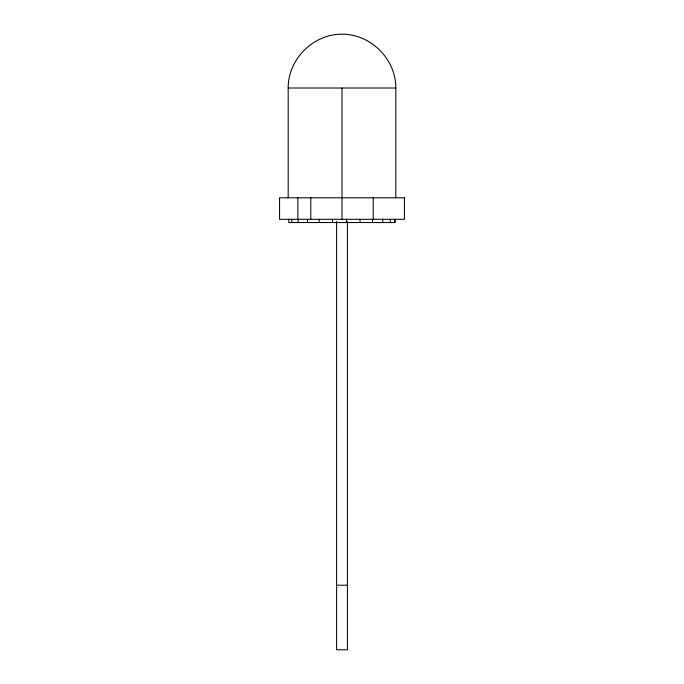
<?xml version="1.0" encoding="UTF-8"?>
<svg xmlns="http://www.w3.org/2000/svg" width="684" height="684" viewBox="0 0 684 684"><rect width="100%" height="100%" fill="white"/><g stroke="black" fill="none" stroke-linecap="round" stroke-linejoin="round"><path stroke-width="1.03" d="M336.622 221.445L336.605 649.8L347.404 649.8L347.412 221.445M288.186 197.787L288.186 88.014C288.007 59.209 313.204 34.02 342 34.2C370.796 34.02 395.993 59.209 395.814 88.014L395.814 197.787M288.186 88.014L395.814 88.014M336.605 585.23L347.404 585.23M395.224 219.308L395.224 222.539L288.776 222.539L288.776 219.308M394.565 219.308L394.565 222.539M390.316 219.308L390.316 222.539M382.775 219.308L382.775 222.539M373.207 197.787L373.207 219.308M372.455 219.308L372.455 222.539M360.058 219.308L360.058 222.539M346.429 219.308L346.429 222.539M342 88.014L342 219.308M332.509 219.308L332.509 222.539M319.223 219.308L319.223 222.539M310.793 197.787L310.793 219.308M307.501 219.308L307.501 222.539M298.121 219.308L298.121 222.539M297.865 197.787L297.865 219.308M291.735 219.308L291.735 222.539M404.424 197.787L279.576 197.787L279.576 219.308L404.424 219.308L404.424 197.787"/></g></svg>
